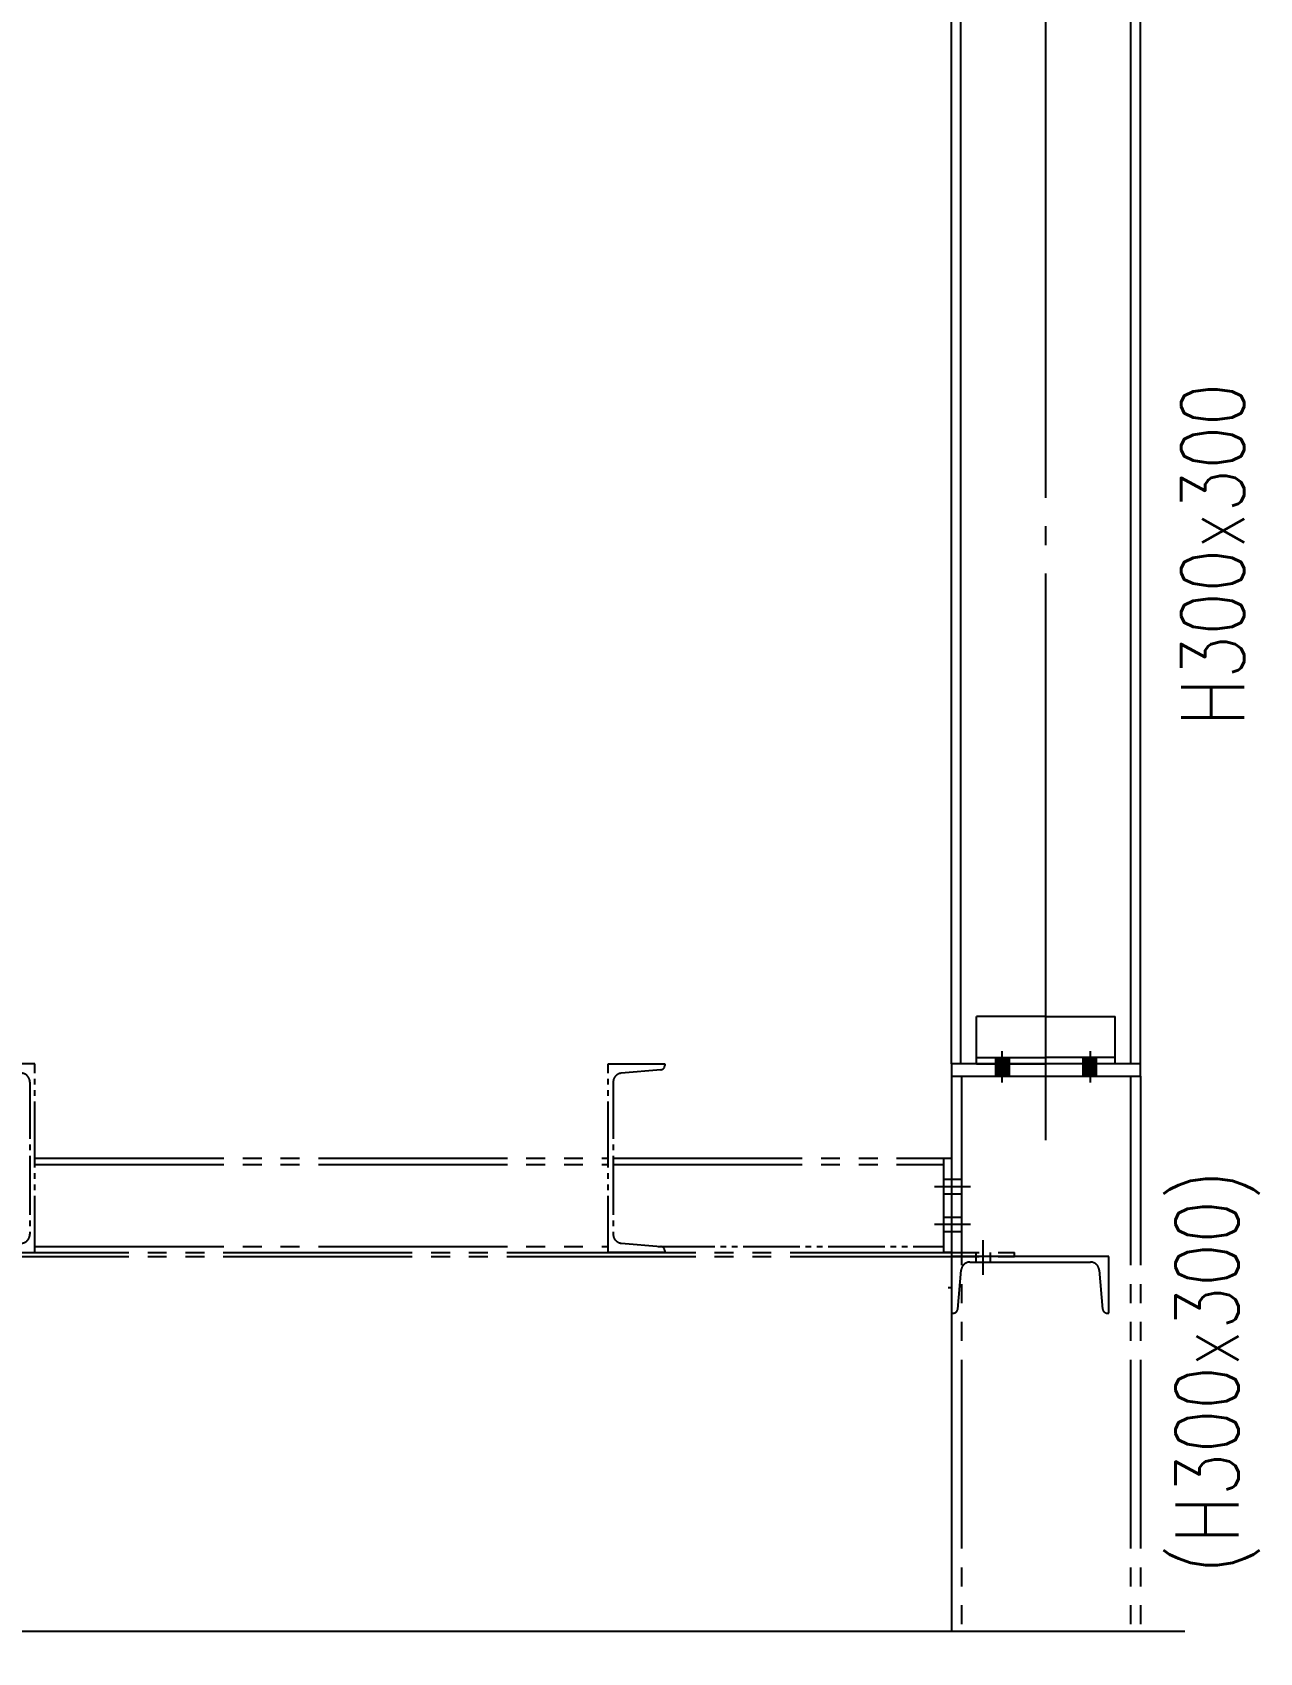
# Model space of a CAD drawing. Header units: millimetres. Extents: x 0 to 232280, y -26939 to 23794.
# Drawn here: x 187758 to 189706, y 14516 to 17089 of the extents above; entities that cross this region are included whole.
import ezdxf

# ---------------------------------------------------------------- set-up
doc = ezdxf.new("R2010")
doc.units = ezdxf.units.MM
doc.header["$LTSCALE"] = 30
for name, pattern in [('JNK-CENTER', [34, 30, -1.5, 1, -1.5]), ('JNK-HIDDEN', [3, 2, -1]), ('JNK-PHANTOM', [15, 10, -1, 1, -1, 1, -1])]:
    doc.linetypes.add(name, pattern=pattern)
for name, color, linetype in [('CEN-R', 1, 'JNK-CENTER'), ('CON-G', 3, 'Continuous'), ('CON-W', 7, 'Continuous'), ('CON-Y', 2, 'Continuous'), ('Dim-W', 7, 'Continuous'), ('HID-Y', 2, 'JNK-HIDDEN'), ('PHA-M', 6, 'JNK-PHANTOM')]:
    doc.layers.add(name, color=color, linetype=linetype)
doc.styles.add('SIMPLEX', font='simplex.shx', dxfattribs={"width": 0.8})

# ---------------------------------------------------------------- blocks, each defined once
blk = doc.blocks.new('A$C50A46166')
at = {"layer": 'Dim-W', "ltscale": 0.5}
blk.add_lwpolyline([(9932.3, -901.6), (7654.3, -901.6), (7629.1, -865.5), (7647.9, -935.1), (7617.4, -901.6), (2684.4, -901.6), (2659.2, -865.5), (2678, -935.1), (2647.5, -901.6), (-416.5, -901.6)], dxfattribs=at)
at = {"layer": 'PHA-M'}
for p, q in [((9862, 0), (9562, 0)), ((9562, 0), (9562, -20)), ((9862, -20), (9862, 0)), ((9562, -20), (9562, -901.6)), ((9562, -20), (9862, -20)), ((9578, -20), (9578, -901.6)), ((9846, -20), (9846, -901.6)), ((9862, -20), (9862, -901.6)), ((8107, -150), (9017, -150)), ((9025, -150), (9562, -150)), ((8107, -160), (9017, -160)), ((9025, -160), (9550, -160)), ((9535, -195), (9592, -195)), ((9550, -183.5), (9577, -183.5)), ((9550, -206.5), (9577, -206.5)), ((9535, -255), (9592, -255)), ((9550, -243.5), (9577, -243.5)), ((9550, -266.5), (9577, -266.5)), ((9612, -280), (9612, -335)), ((7506, -300), (9662, -300)), ((7506, -306), (9662, -306)), ((8107, -290), (9017, -290)), ((9562, -306), (9562, -901.6)), ((9812, -306), (9562, -306)), ((9562, -306), (9562, -396)), ((9600.5, -300), (9600.5, -315)), ((9623.5, -300), (9623.5, -315)), ((9812, -396), (9812, -306)), ((9572, -389.6), (9577.4, -327.8)), ((9591.4, -315), (9782.6, -315)), ((9796.6, -327.8), (9802, -389.6)), ((9562, -396), (9565, -396)), ((9809, -396), (9812, -396))]:
    blk.add_line(p, q, dxfattribs=at)
at = {"layer": 'PHA-M', "ltscale": 0.3}
for p, q in [((9096.3, -290), (9550, -290)), ((9662, -306), (9662, -300)), ((9562, -356), (9557, -356))]:
    blk.add_line(p, q, dxfattribs=at)
for points in [[(8086.2, -284.9), (8023.4, -290.4, 0.388879), (8017, -297.4), (8017, -300), (8107, -300), (8107, -150), (8107, 0), (8017, 0), (8017, -2.6, 0.388879), (8023.4, -9.6), (8086.2, -15.1, -0.388879), (8099, -29.1), (8099, -150), (8099, -270.9, -0.388879)], [(9037.8, -284.9), (9100.6, -290.4, -0.388879), (9107, -297.4), (9107, -300), (9017, -300), (9017, -150), (9017, 0), (9107, 0), (9107, -2.6, -0.388879), (9100.6, -9.6), (9037.8, -15.1, 0.388879), (9025, -29.1), (9025, -150), (9025, -270.9, 0.388879)], [(9812, -306), (9562, -306), (9562, -396), (9565, -396, 0.388879), (9572, -389.6), (9577.4, -327.8, -0.388879), (9591.4, -315), (9782.6, -315, -0.388879), (9796.6, -327.8), (9802, -389.6, 0.388879), (9809, -396), (9812, -396)]]:
    blk.add_lwpolyline(points, format="xyb", close=True, dxfattribs=at)
at = {"layer": 'PHA-M'}
blk.add_lwpolyline([(9550, -150), (9562, -150), (9562, -300), (9550, -300)], close=True, dxfattribs=at)
for centre, radius, start, end in [((9591.4, -329), 14, 90, 175), ((9782.6, -329), 14, 5, 90), ((9565, -389), 7, 270, 355), ((9809, -389), 7, 185, 270)]:
    blk.add_arc(centre, radius, start, end, dxfattribs=at)
blk = doc.blocks.new('A$C07F72FA7')
at = {"layer": 'CON-W'}
h = blk.add_hatch(color=256, dxfattribs=at)
h.paths.add_polyline_path([(51.5, -65), (40, -65), (40, -75), (51.5, -75)])
h.paths.add_polyline_path([(51.5, -75), (40, -75), (40, -95), (51.5, -95)])
h.paths.add_polyline_path([(40, -75), (28.5, -75), (28.5, -95), (40, -95)])
h.paths.add_polyline_path([(40, -75), (40, -65), (28.5, -65), (28.5, -75)])
h = blk.add_hatch(color=256, dxfattribs=at)
h.paths.add_polyline_path([(168.5, -65), (180, -65), (180, -75), (168.5, -75)])
h.paths.add_polyline_path([(168.5, -75), (180, -75), (180, -95), (168.5, -95)])
h.paths.add_polyline_path([(180, -75), (191.5, -75), (191.5, -95), (180, -95)])
h.paths.add_polyline_path([(180, -75), (180, -65), (191.5, -65), (191.5, -75)])
at = {"layer": 'CEN-R'}
for p, q in [((40, -55), (40, -105)), ((180, -55), (180, -105))]:
    blk.add_line(p, q, dxfattribs=at)
at = {"layer": 'CON-G'}
for p, q in [((0, -75), (0, 0)), ((110, 0), (0, 0)), ((110, 0), (220, 0)), ((220, -75), (220, 0)), ((0, -65), (110, -65)), ((0, -75), (110, -75)), ((220, -65), (110, -65)), ((220, -75), (110, -75))]:
    blk.add_line(p, q, dxfattribs=at)
at = {"layer": 'HID-Y'}
for p, q in [((51.5, -65), (51.5, -95)), ((168.5, -65), (168.5, -95))]:
    blk.add_line(p, q, dxfattribs=at)

msp = doc.modelspace()

# ---------------------------------------------------------------- linework, layer by layer
at = {"layer": 'CEN-R'}
msp.add_line((189367.27, 15329.72), (189367.27, 19451.12), dxfattribs=at)
at = {"layer": 'CON-G'}
for p, q in [((189217.27, 15451.12), (189217.27, 19451.12)), ((189232.27, 15451.12), (189232.27, 19451.12)), ((189502.27, 15451.12), (189502.27, 19451.12)), ((189517.27, 15451.12), (189517.27, 19451.12)), ((189517.27, 15451.12), (189217.27, 15451.12)), ((189517.27, 15451.12), (189217.27, 15451.12)), ((189517.27, 15451.12), (189217.27, 15451.12))]:
    msp.add_line(p, q, dxfattribs=at)

# ---------------------------------------------------------------- block references
at = {"layer": 'Dim-W', "ltscale": 0.5}
msp.add_blockref('A$C50A46166', (179655.27, 15451.12), dxfattribs=at)
at = {"layer": 'Dim-W', "ltscale": 0.5, "xscale": -1}
msp.add_blockref('A$C07F72FA7', (189477.27, 15526.12), dxfattribs=at)

# ---------------------------------------------------------------- texts
at = {"layer": 'CON-Y', "style": 'SIMPLEX', "width": 0.8}
for s, p in [('H300x300', (189681.79, 15987.18)), ('(H300x300)', (189673.11, 14641.14))]:
    msp.add_text(s, height=100, rotation=90, dxfattribs=at).set_placement(p)

doc.saveas('drawing.dxf')
